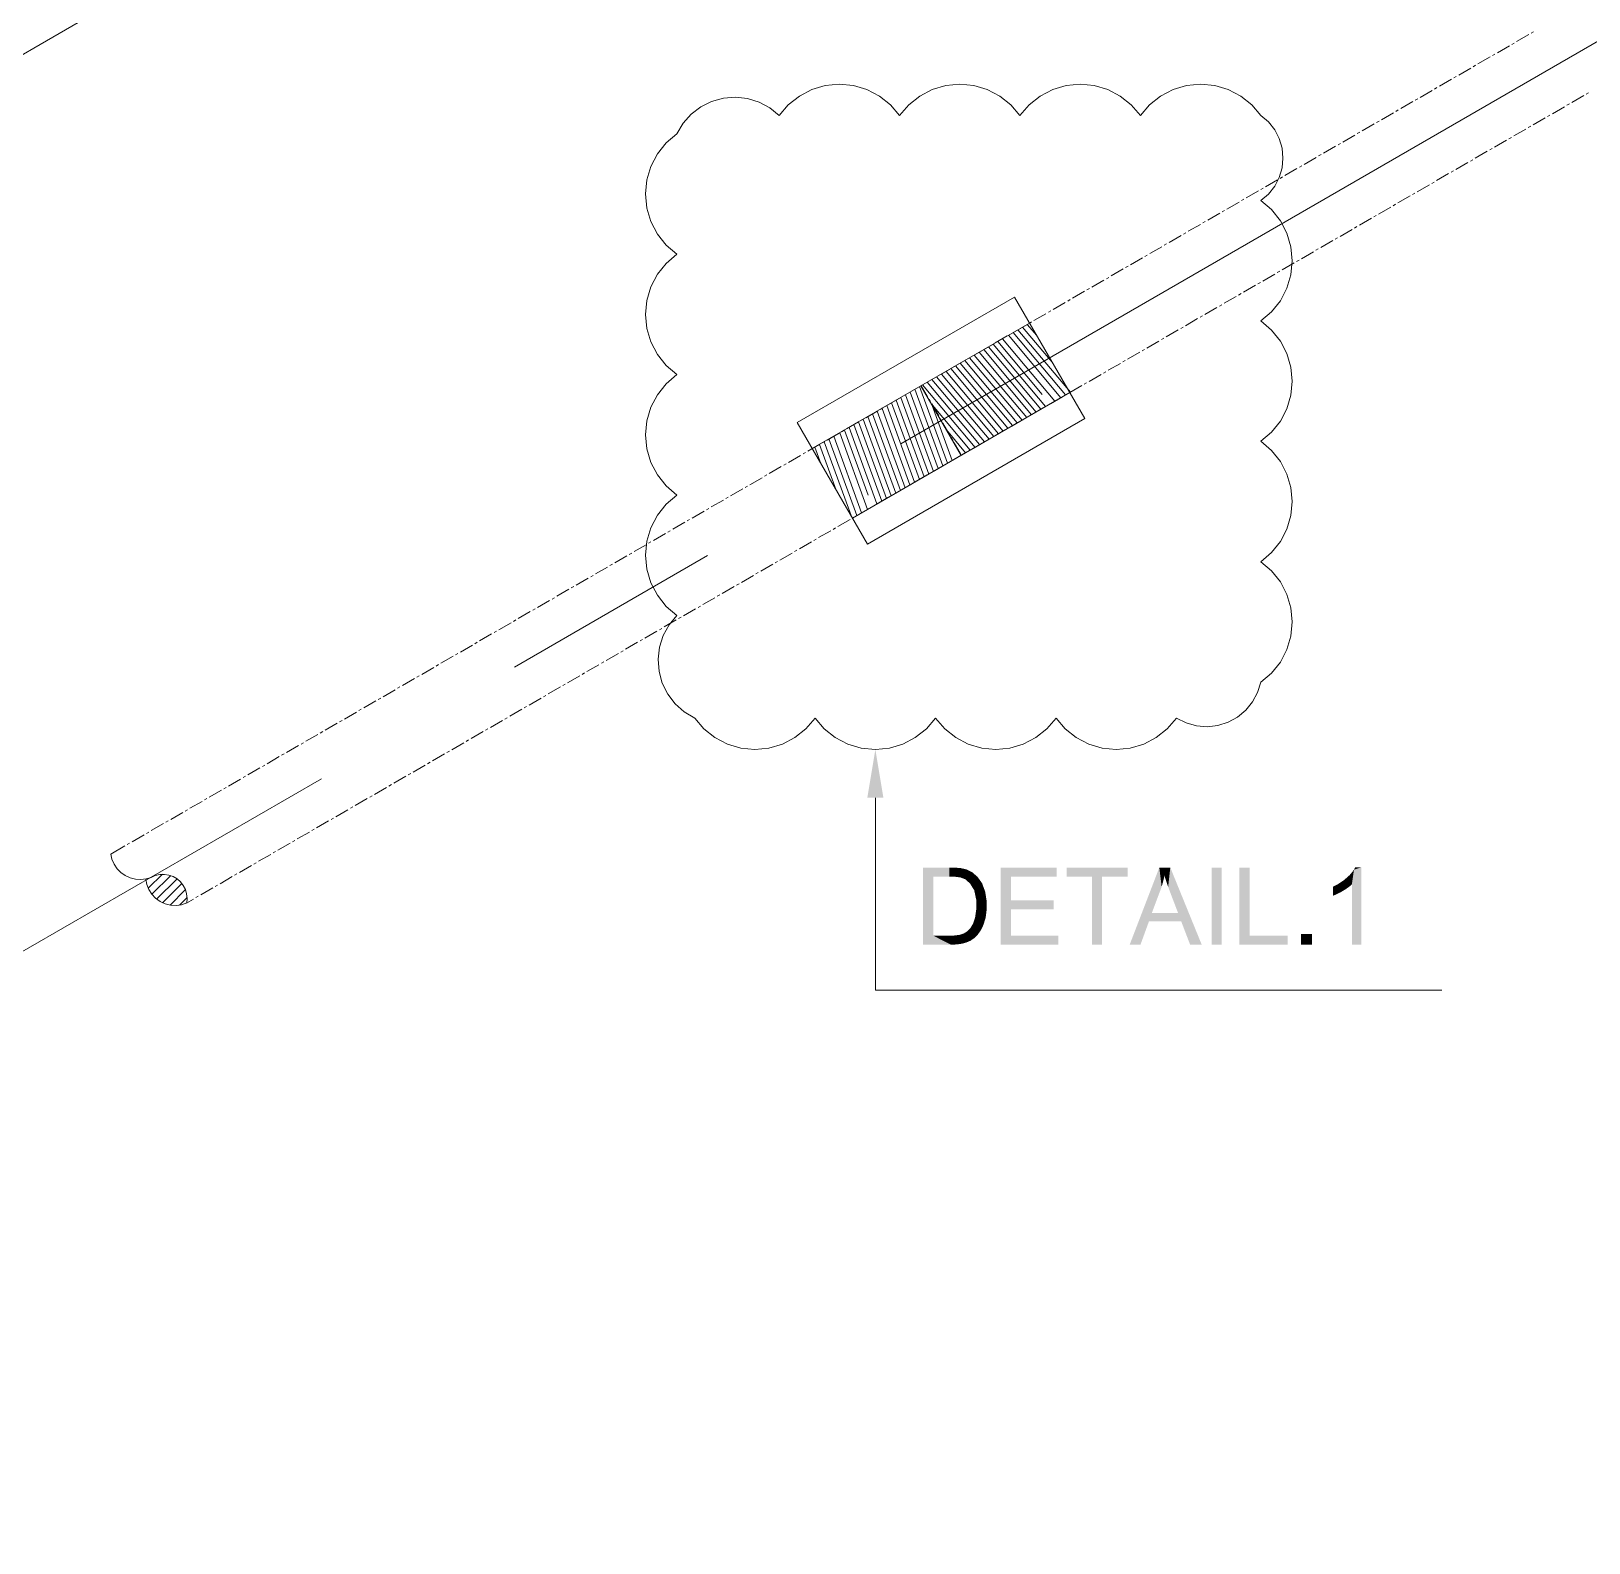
# Model space of a CAD drawing. Header units: millimetres. Extents: x 2 to 579, y 1 to 405.
# Drawn here: x 234.5 to 251.96, y 111.94 to 128.89 of the extents above; entities that cross this region are included whole.
import ezdxf

# ---------------------------------------------------------------- set-up
doc = ezdxf.new("R2010")
doc.units = ezdxf.units.MM
doc.linetypes.add('XKITLINE00', pattern=[0])
doc.layers.add('LinkedObject', color=7, linetype='Continuous', lineweight=0)

# ---------------------------------------------------------------- blocks, each defined once
blk = doc.blocks.new('*A4')
at = {"layer": 'LinkedObject'}
for color, points in [(6, [(244.055, 120.292), (243.875, 120.292), (243.965, 120.832)]), (7, [(244.499, 119.509), (244.613, 119.407), (244.499, 118.645)]), (7, [(244.794, 119.407), (244.499, 119.509), (244.796, 119.509)]), (7, [(244.613, 119.407), (244.499, 119.509), (244.794, 119.407)]), (7, [(244.796, 119.509), (244.845, 119.407), (244.794, 119.407)]), (7, [(244.846, 119.509), (244.845, 119.407), (244.796, 119.509)]), (7, [(244.846, 119.509), (244.919, 119.398), (244.845, 119.407)]), (7, [(244.923, 119.502), (244.919, 119.398), (244.846, 119.509)]), (7, [(244.95, 119.496), (244.919, 119.398), (244.923, 119.502)]), (7, [(244.95, 119.496), (244.942, 119.389), (244.919, 119.398)]), (7, [(244.942, 119.389), (244.95, 119.496), (244.974, 119.377)]), (7, [(245.05, 119.457), (244.95, 119.496), (244.987, 119.488)]), (7, [(245.076, 119.434), (244.95, 119.496), (245.05, 119.457)]), (7, [(245.028, 119.328), (244.95, 119.496), (245.076, 119.434)]), (7, [(244.974, 119.377), (244.95, 119.496), (245.028, 119.328)]), (7, [(245.076, 119.434), (245.05, 119.291), (245.028, 119.328)]), (7, [(245.11, 119.405), (245.05, 119.291), (245.076, 119.434)]), (7, [(245.485, 119.142), (245.371, 118.645), (245.371, 119.509)]), (7, [(245.485, 119.142), (245.371, 119.509), (245.485, 119.407)]), (7, [(245.996, 119.407), (245.371, 119.509), (245.996, 119.509)]), (7, [(245.485, 119.407), (245.371, 119.509), (245.996, 119.407)]), (7, [(246.109, 119.509), (246.393, 119.407), (246.109, 119.407)]), (7, [(246.507, 119.407), (246.393, 119.407), (246.109, 119.509)]), (7, [(246.507, 119.407), (246.109, 119.509), (246.793, 119.509)]), (7, [(246.507, 119.407), (246.793, 119.509), (246.793, 119.407)]), (7, [(247.148, 119.509), (247.159, 119.252), (246.816, 118.645)]), (7, [(247.159, 119.252), (247.148, 119.509), (247.174, 119.293)]), (7, [(247.174, 119.293), (247.148, 119.509), (247.197, 119.376)]), (7, [(247.197, 119.376), (247.148, 119.509), (247.206, 119.418)]), (7, [(247.271, 119.509), (247.206, 119.418), (247.148, 119.509)]), (7, [(247.206, 119.418), (247.271, 119.509), (247.216, 119.383)]), (7, [(247.216, 119.383), (247.271, 119.509), (247.247, 119.293)]), (7, [(247.247, 119.293), (247.271, 119.509), (247.267, 119.238)]), (7, [(247.267, 119.238), (247.271, 119.509), (247.358, 119)]), (7, [(247.358, 119), (247.271, 119.509), (247.393, 118.906)]), (7, [(247.393, 118.906), (247.271, 119.509), (247.623, 118.645)]), (7, [(247.848, 119.509), (247.734, 118.645), (247.734, 119.509)]), (7, [(247.848, 118.645), (247.734, 118.645), (247.848, 119.509)]), (7, [(248.159, 119.509), (248.045, 118.645), (248.045, 119.509)]), (7, [(248.159, 118.746), (248.045, 118.645), (248.159, 119.509)]), (7, [(249.33, 119.484), (249.306, 119.32), (249.283, 119.426)]), (7, [(249.306, 118.645), (249.33, 119.484), (249.412, 118.645)]), (7, [(249.306, 119.32), (249.33, 119.484), (249.306, 118.645)]), (7, [(249.412, 119.512), (249.33, 119.484), (249.344, 119.512)]), (7, [(249.412, 118.645), (249.33, 119.484), (249.412, 119.512)]), (7, [(244.499, 118.645), (244.613, 119.407), (244.613, 118.746)]), (7, [(245.162, 119.332), (245.05, 119.291), (245.11, 119.405)]), (7, [(245.05, 119.291), (245.162, 119.332), (245.073, 119.255)]), (7, [(245.073, 119.255), (245.162, 119.332), (245.178, 119.287)]), (7, [(245.178, 119.287), (245.095, 119.151), (245.073, 119.255)]), (7, [(245.195, 119.242), (245.095, 119.151), (245.178, 119.287)]), (7, [(246.393, 118.645), (246.507, 119.407), (246.507, 118.645)]), (7, [(246.393, 119.407), (246.507, 119.407), (246.393, 118.645)]), (7, [(249.139, 119.316), (249.175, 119.229), (249.094, 119.295)]), (7, [(249.094, 119.295), (249.175, 119.229), (249.094, 119.193)]), (7, [(249.237, 119.266), (249.139, 119.316), (249.216, 119.367)]), (7, [(249.175, 119.229), (249.139, 119.316), (249.206, 119.247)]), (7, [(249.206, 119.247), (249.139, 119.316), (249.237, 119.266)]), (7, [(249.25, 119.396), (249.306, 119.32), (249.216, 119.367)]), (7, [(249.216, 119.367), (249.306, 119.32), (249.237, 119.266)]), (7, [(249.237, 119.266), (249.306, 119.32), (249.287, 119.302)]), (7, [(249.306, 119.32), (249.25, 119.396), (249.283, 119.426)]), (7, [(245.212, 119.139), (245.095, 119.151), (245.195, 119.242)]), (7, [(245.212, 119.081), (245.095, 119.151), (245.212, 119.139)]), (7, [(245.095, 119.151), (245.212, 119.081), (245.095, 119.083)]), (7, [(245.212, 119.081), (245.095, 119.034), (245.095, 119.083)]), (7, [(245.212, 119.032), (245.095, 119.034), (245.212, 119.081)]), (7, [(245.485, 119.04), (245.371, 118.645), (245.485, 119.142)]), (7, [(245.964, 119.04), (245.485, 119.142), (245.964, 119.142)]), (7, [(245.485, 119.04), (245.485, 119.142), (245.964, 119.04)]), (7, [(246.816, 118.645), (247.159, 119.252), (247.064, 119)]), (7, [(249.094, 119.193), (249.175, 119.229), (249.119, 119.202)]), (7, [(245.029, 118.828), (245.189, 118.907), (245.13, 118.781)]), (7, [(245.061, 118.882), (245.189, 118.907), (245.029, 118.828)]), (7, [(245.072, 118.916), (245.189, 118.907), (245.061, 118.882)]), (7, [(245.189, 118.907), (245.072, 118.916), (245.083, 118.951)]), (7, [(245.095, 119.034), (245.212, 119.032), (245.083, 118.951)]), (7, [(245.083, 118.951), (245.212, 119.032), (245.189, 118.907)]), (7, [(245.13, 118.781), (245.189, 118.907), (245.148, 118.806)]), (7, [(245.148, 118.806), (245.189, 118.907), (245.178, 118.869)]), (7, [(245.189, 118.907), (245.212, 119.032), (245.201, 118.945)]), (7, [(245.485, 118.746), (245.371, 118.645), (245.485, 119.04)]), (7, [(247.032, 118.906), (246.816, 118.645), (247.064, 119)]), (7, [(246.816, 118.645), (247.032, 118.906), (246.937, 118.645)]), (7, [(247.064, 119), (247.393, 118.906), (247.032, 118.906)]), (7, [(247.358, 119), (247.393, 118.906), (247.064, 119)]), (7, [(247.393, 118.906), (247.623, 118.645), (247.493, 118.645)]), (7, [(244.613, 118.746), (244.81, 118.645), (244.499, 118.645)]), (7, [(244.797, 118.746), (244.81, 118.645), (244.613, 118.746)]), (7, [(244.797, 118.746), (244.849, 118.645), (244.81, 118.645)]), (7, [(244.84, 118.746), (244.849, 118.645), (244.797, 118.746)]), (7, [(244.949, 118.659), (244.84, 118.746), (244.907, 118.754)]), (7, [(244.919, 118.652), (244.84, 118.746), (244.949, 118.659)]), (7, [(244.849, 118.645), (244.84, 118.746), (244.919, 118.652)]), (7, [(244.931, 118.762), (244.949, 118.659), (244.907, 118.754)]), (7, [(244.956, 118.77), (244.949, 118.659), (244.931, 118.762)]), (7, [(244.949, 118.659), (244.956, 118.77), (244.979, 118.667)]), (7, [(245.052, 118.703), (244.956, 118.77), (244.994, 118.793)]), (7, [(245.031, 118.688), (244.956, 118.77), (245.052, 118.703)]), (7, [(244.979, 118.667), (244.956, 118.77), (245.031, 118.688)]), (7, [(245.009, 118.807), (245.073, 118.717), (244.994, 118.793)]), (7, [(244.994, 118.793), (245.073, 118.717), (245.052, 118.703)]), (7, [(245.13, 118.781), (245.009, 118.807), (245.029, 118.828)]), (7, [(245.113, 118.756), (245.009, 118.807), (245.13, 118.781)]), (7, [(245.073, 118.717), (245.009, 118.807), (245.113, 118.756)]), (7, [(245.371, 118.645), (245.485, 118.746), (246.016, 118.645)]), (7, [(246.016, 118.645), (245.485, 118.746), (246.016, 118.746)]), (7, [(248.045, 118.645), (248.159, 118.746), (248.585, 118.645)]), (7, [(248.585, 118.645), (248.159, 118.746), (248.585, 118.746)]), (7, [(248.858, 118.765), (248.737, 118.645), (248.737, 118.765)]), (7, [(248.858, 118.645), (248.737, 118.645), (248.858, 118.765)])]:
    blk.add_hatch(color=color, dxfattribs=at).paths.add_polyline_path(points, flags=17)
at = {"layer": 'LinkedObject', "color": 6, "linetype": 'XKITLINE00', "lineweight": 0}
for p, q in [((213.432, 116.501), (254.825, 140.425)), ((244.249, 124.258), (259.07, 132.824)), ((239.92, 121.756), (242.084, 123.007)), ((222.934, 111.939), (237.755, 120.505)), ((243.965, 120.292), (243.965, 118.135)), ((243.965, 118.135), (250.313, 118.135))]:
    blk.add_line(p, q, dxfattribs=at)
at = {"layer": 'LinkedObject', "color": 9, "linetype": 'XKITLINE00', "lineweight": 0}
for p, q in [((251.315, 128.862), (251.342, 128.877)), ((250.937, 128.643), (251.072, 128.721)), ((251.099, 128.737), (251.126, 128.752)), ((251.153, 128.768), (251.288, 128.846)), ((250.72, 128.518), (250.855, 128.596)), ((250.882, 128.611), (250.91, 128.627)), ((250.287, 128.267), (250.423, 128.346)), ((250.45, 128.361), (250.477, 128.377)), ((250.504, 128.392), (250.639, 128.471)), ((250.666, 128.486), (250.693, 128.502)), ((250.071, 128.142), (250.206, 128.22)), ((250.233, 128.236), (250.26, 128.252)), ((251.771, 128.085), (251.906, 128.164)), ((251.933, 128.179), (251.96, 128.195)), ((249.8, 127.986), (249.827, 128.002)), ((249.854, 128.017), (249.99, 128.095)), ((250.017, 128.111), (250.044, 128.127)), ((251.554, 127.96), (251.69, 128.038)), ((251.717, 128.054), (251.744, 128.07)), ((249.421, 127.767), (249.557, 127.845)), ((249.584, 127.861), (249.611, 127.876)), ((249.638, 127.892), (249.773, 127.97)), ((251.284, 127.804), (251.311, 127.82)), ((251.338, 127.835), (251.473, 127.913)), ((251.5, 127.929), (251.527, 127.945)), ((249.205, 127.642), (249.34, 127.72)), ((249.367, 127.736), (249.394, 127.751)), ((250.905, 127.585), (251.04, 127.663)), ((251.067, 127.679), (251.094, 127.694)), ((251.122, 127.71), (251.257, 127.788)), ((248.772, 127.392), (248.907, 127.47)), ((248.934, 127.486), (248.962, 127.501)), ((248.989, 127.517), (249.124, 127.595)), ((249.151, 127.611), (249.178, 127.626)), ((250.689, 127.46), (250.824, 127.538)), ((250.851, 127.554), (250.878, 127.569)), ((248.556, 127.267), (248.691, 127.345)), ((248.718, 127.36), (248.745, 127.376)), ((250.256, 127.21), (250.391, 127.288)), ((250.418, 127.304), (250.445, 127.319)), ((250.472, 127.335), (250.607, 127.413)), ((250.635, 127.429), (250.662, 127.444)), ((248.285, 127.11), (248.312, 127.126)), ((248.339, 127.141), (248.474, 127.22)), ((248.502, 127.235), (248.529, 127.251)), ((250.039, 127.085), (250.175, 127.163)), ((250.202, 127.178), (250.229, 127.194)), ((247.906, 126.891), (248.042, 126.969)), ((248.069, 126.985), (248.096, 127.001)), ((248.123, 127.016), (248.258, 127.095)), ((249.769, 126.928), (249.796, 126.944)), ((249.823, 126.959), (249.958, 127.038)), ((249.985, 127.053), (250.012, 127.069)), ((247.69, 126.766), (247.825, 126.844)), ((247.852, 126.86), (247.879, 126.876)), ((249.39, 126.709), (249.525, 126.787)), ((249.552, 126.803), (249.579, 126.819)), ((249.606, 126.834), (249.742, 126.913)), ((247.257, 126.516), (247.392, 126.594)), ((247.419, 126.61), (247.446, 126.625)), ((247.473, 126.641), (247.609, 126.719)), ((247.636, 126.735), (247.663, 126.751)), ((249.174, 126.584), (249.309, 126.662)), ((249.336, 126.678), (249.363, 126.694)), ((247.041, 126.391), (247.176, 126.469)), ((247.203, 126.485), (247.23, 126.5)), ((248.903, 126.428), (248.93, 126.443)), ((248.957, 126.459), (249.092, 126.537)), ((249.119, 126.553), (249.146, 126.569)), ((246.77, 126.235), (246.797, 126.25)), ((246.824, 126.266), (246.959, 126.344)), ((246.986, 126.36), (247.013, 126.375)), ((248.524, 126.209), (248.659, 126.287)), ((248.687, 126.303), (248.714, 126.318)), ((248.741, 126.334), (248.876, 126.412)), ((246.391, 126.016), (246.526, 126.094)), ((246.554, 126.109), (246.581, 126.125)), ((246.608, 126.141), (246.743, 126.219)), ((248.254, 126.053), (248.281, 126.068)), ((248.308, 126.084), (248.443, 126.162)), ((248.47, 126.178), (248.497, 126.193)), ((246.175, 125.891), (246.31, 125.969)), ((246.337, 125.984), (246.364, 126)), ((247.875, 125.834), (248.01, 125.912)), ((248.037, 125.927), (248.064, 125.943)), ((248.091, 125.959), (248.227, 126.037)), ((245.742, 125.64), (245.877, 125.718)), ((245.904, 125.734), (245.931, 125.75)), ((245.958, 125.765), (246.094, 125.844)), ((246.121, 125.859), (246.148, 125.875)), ((247.658, 125.708), (247.794, 125.787)), ((247.821, 125.802), (247.848, 125.818)), ((245.525, 125.515), (245.661, 125.593)), ((245.688, 125.609), (245.715, 125.625)), ((247.388, 125.552), (247.415, 125.568)), ((247.442, 125.583), (247.577, 125.662)), ((247.604, 125.677), (247.631, 125.693)), ((245.255, 125.359), (245.282, 125.374)), ((245.309, 125.39), (245.444, 125.468)), ((245.471, 125.484), (245.498, 125.5)), ((247.009, 125.333), (247.144, 125.411)), ((247.171, 125.427), (247.198, 125.443)), ((247.225, 125.458), (247.361, 125.536)), ((244.876, 125.14), (245.011, 125.218)), ((245.038, 125.234), (245.065, 125.249)), ((245.092, 125.265), (245.228, 125.343)), ((246.738, 125.177), (246.766, 125.192)), ((246.793, 125.208), (246.928, 125.286)), ((246.955, 125.302), (246.982, 125.318)), ((244.719, 125.049), (244.795, 125.093)), ((244.822, 125.109), (244.849, 125.124)), ((246.36, 124.958), (246.495, 125.036)), ((246.522, 125.052), (246.549, 125.067)), ((246.576, 125.083), (246.711, 125.161)), ((244.551, 124.788), (244.48, 124.911)), ((246.143, 124.833), (246.279, 124.911)), ((246.306, 124.927), (246.333, 124.942)), ((244.074, 124.677), (244.232, 124.768)), ((244.582, 124.734), (244.567, 124.761)), ((244.676, 124.571), (244.598, 124.707)), ((245.873, 124.676), (245.9, 124.692)), ((245.927, 124.708), (246.062, 124.786)), ((246.089, 124.802), (246.116, 124.817)), ((243.642, 124.426), (243.777, 124.505)), ((243.804, 124.52), (243.831, 124.536)), ((243.858, 124.551), (243.993, 124.63)), ((244.02, 124.645), (244.047, 124.661)), ((244.707, 124.517), (244.692, 124.544)), ((245.494, 124.457), (245.629, 124.536)), ((245.656, 124.551), (245.683, 124.567)), ((245.71, 124.583), (245.846, 124.661)), ((243.425, 124.301), (243.56, 124.379)), ((243.587, 124.395), (243.614, 124.411)), ((244.801, 124.355), (244.723, 124.49)), ((244.833, 124.301), (244.817, 124.328)), ((245.277, 124.332), (245.413, 124.411)), ((245.44, 124.426), (245.467, 124.442)), ((243.154, 124.145), (243.182, 124.161)), ((243.209, 124.176), (243.344, 124.254)), ((243.371, 124.27), (243.398, 124.286)), ((244.845, 124.082), (244.98, 124.16)), ((244.919, 124.151), (244.848, 124.274)), ((245.007, 124.176), (245.034, 124.192)), ((245.061, 124.207), (245.196, 124.285)), ((245.223, 124.301), (245.25, 124.317)), ((242.776, 123.926), (242.911, 124.004)), ((242.938, 124.02), (242.965, 124.035)), ((242.992, 124.051), (243.127, 124.129)), ((244.628, 123.957), (244.763, 124.035)), ((244.79, 124.051), (244.817, 124.067)), ((242.559, 123.801), (242.695, 123.879)), ((242.722, 123.895), (242.749, 123.91)), ((244.358, 123.801), (244.385, 123.816)), ((244.412, 123.832), (244.547, 123.91)), ((244.574, 123.926), (244.601, 123.941)), ((242.126, 123.551), (242.262, 123.629)), ((242.289, 123.645), (242.316, 123.66)), ((242.343, 123.676), (242.478, 123.754)), ((242.505, 123.77), (242.532, 123.785)), ((243.979, 123.582), (244.114, 123.66)), ((244.141, 123.676), (244.168, 123.691)), ((244.195, 123.707), (244.33, 123.785)), ((241.91, 123.426), (242.045, 123.504)), ((242.072, 123.519), (242.099, 123.535)), ((243.762, 123.457), (243.898, 123.535)), ((243.925, 123.551), (243.952, 123.566)), ((241.639, 123.269), (241.666, 123.285)), ((241.693, 123.301), (241.829, 123.379)), ((241.856, 123.394), (241.883, 123.41)), ((243.329, 123.207), (243.465, 123.285)), ((243.492, 123.3), (243.519, 123.316)), ((243.546, 123.332), (243.681, 123.41)), ((243.708, 123.425), (243.735, 123.441)), ((241.261, 123.05), (241.396, 123.128)), ((241.423, 123.144), (241.45, 123.16)), ((241.477, 123.175), (241.612, 123.254)), ((243.113, 123.081), (243.248, 123.16)), ((243.275, 123.175), (243.302, 123.191)), ((241.044, 122.925), (241.179, 123.003)), ((241.206, 123.019), (241.234, 123.035)), ((242.842, 122.925), (242.869, 122.941)), ((242.896, 122.956), (243.032, 123.034)), ((243.059, 123.05), (243.086, 123.066)), ((240.611, 122.675), (240.747, 122.753)), ((240.774, 122.769), (240.801, 122.784)), ((240.828, 122.8), (240.963, 122.878)), ((240.99, 122.894), (241.017, 122.91)), ((242.464, 122.706), (242.599, 122.784)), ((242.626, 122.8), (242.653, 122.816)), ((242.68, 122.831), (242.815, 122.909)), ((240.395, 122.55), (240.53, 122.628)), ((240.557, 122.644), (240.584, 122.659)), ((242.247, 122.581), (242.382, 122.659)), ((242.409, 122.675), (242.437, 122.69)), ((240.124, 122.394), (240.151, 122.409)), ((240.178, 122.425), (240.314, 122.503)), ((240.341, 122.519), (240.368, 122.534)), ((241.814, 122.331), (241.95, 122.409)), ((241.977, 122.425), (242.004, 122.44)), ((242.031, 122.456), (242.166, 122.534)), ((242.193, 122.55), (242.22, 122.565)), ((239.745, 122.175), (239.881, 122.253)), ((239.908, 122.268), (239.935, 122.284)), ((239.962, 122.3), (240.097, 122.378)), ((241.598, 122.206), (241.733, 122.284)), ((241.76, 122.3), (241.787, 122.315)), ((239.529, 122.05), (239.664, 122.128)), ((239.691, 122.143), (239.718, 122.159)), ((241.327, 122.049), (241.354, 122.065)), ((241.381, 122.081), (241.517, 122.159)), ((241.544, 122.174), (241.571, 122.19)), ((239.096, 121.799), (239.231, 121.877)), ((239.258, 121.893), (239.285, 121.909)), ((239.313, 121.924), (239.448, 122.003)), ((239.475, 122.018), (239.502, 122.034)), ((240.948, 121.83), (241.084, 121.909)), ((241.111, 121.924), (241.138, 121.94)), ((241.165, 121.956), (241.3, 122.034)), ((238.88, 121.674), (239.015, 121.752)), ((239.042, 121.768), (239.069, 121.784)), ((240.732, 121.705), (240.867, 121.783)), ((240.894, 121.799), (240.921, 121.815)), ((238.609, 121.518), (238.636, 121.533)), ((238.663, 121.549), (238.798, 121.627)), ((238.826, 121.643), (238.853, 121.659)), ((240.299, 121.455), (240.434, 121.533)), ((240.461, 121.549), (240.489, 121.565)), ((240.516, 121.58), (240.651, 121.658)), ((240.678, 121.674), (240.705, 121.69)), ((238.23, 121.299), (238.366, 121.377)), ((238.393, 121.393), (238.42, 121.408)), ((238.447, 121.424), (238.582, 121.502)), ((240.083, 121.33), (240.218, 121.408)), ((240.245, 121.424), (240.272, 121.439)), ((238.014, 121.174), (238.149, 121.252)), ((238.176, 121.268), (238.203, 121.283)), ((239.812, 121.174), (239.839, 121.189)), ((239.866, 121.205), (240.001, 121.283)), ((240.029, 121.299), (240.056, 121.314)), ((237.581, 120.924), (237.716, 121.002)), ((237.743, 121.017), (237.77, 121.033)), ((237.797, 121.049), (237.933, 121.127)), ((237.96, 121.143), (237.987, 121.158)), ((239.433, 120.955), (239.569, 121.033)), ((239.596, 121.049), (239.623, 121.064)), ((239.65, 121.08), (239.785, 121.158)), ((237.364, 120.799), (237.5, 120.877)), ((237.527, 120.892), (237.554, 120.908)), ((239.217, 120.83), (239.352, 120.908)), ((239.379, 120.923), (239.406, 120.939)), ((237.094, 120.642), (237.121, 120.658)), ((237.148, 120.673), (237.283, 120.752)), ((237.31, 120.767), (237.337, 120.783)), ((238.784, 120.579), (238.919, 120.658)), ((238.946, 120.673), (238.973, 120.689)), ((239, 120.705), (239.136, 120.783)), ((239.163, 120.798), (239.19, 120.814)), ((236.715, 120.423), (236.85, 120.501)), ((236.877, 120.517), (236.905, 120.533)), ((236.932, 120.548), (237.067, 120.627)), ((238.568, 120.454), (238.703, 120.533)), ((238.73, 120.548), (238.757, 120.564)), ((236.499, 120.298), (236.634, 120.376)), ((236.661, 120.392), (236.688, 120.408)), ((238.297, 120.298), (238.324, 120.314)), ((238.351, 120.329), (238.486, 120.407)), ((238.513, 120.423), (238.54, 120.439)), ((236.228, 120.142), (236.255, 120.157)), ((236.282, 120.173), (236.418, 120.251)), ((236.445, 120.267), (236.472, 120.282)), ((237.918, 120.079), (238.053, 120.157)), ((238.081, 120.173), (238.108, 120.188)), ((238.135, 120.204), (238.27, 120.282)), ((235.849, 119.923), (235.985, 120.001)), ((236.012, 120.017), (236.039, 120.032)), ((236.066, 120.048), (236.201, 120.126)), ((237.702, 119.954), (237.837, 120.032)), ((237.864, 120.048), (237.891, 120.063)), ((235.579, 119.766), (235.606, 119.782)), ((235.633, 119.798), (235.768, 119.876)), ((235.795, 119.892), (235.822, 119.907)), ((237.269, 119.704), (237.404, 119.782)), ((237.431, 119.798), (237.458, 119.813)), ((237.485, 119.829), (237.621, 119.907)), ((237.648, 119.923), (237.675, 119.938)), ((235.394, 119.66), (235.552, 119.751)), ((237.052, 119.579), (237.188, 119.657)), ((237.215, 119.672), (237.242, 119.688)), ((236.782, 119.422), (236.809, 119.438)), ((236.836, 119.454), (236.971, 119.532)), ((236.998, 119.547), (237.025, 119.563)), ((236.403, 119.203), (236.538, 119.282)), ((236.565, 119.297), (236.592, 119.313)), ((236.619, 119.328), (236.755, 119.407)), ((236.243, 119.111), (236.322, 119.156)), ((236.349, 119.172), (236.376, 119.188))]:
    blk.add_line(p, q, dxfattribs=at)
at = {"layer": 'LinkedObject', "color": 2, "linetype": 'XKITLINE00', "lineweight": 0}
for p, q in [((243.253, 128.231), (243.113, 128.158)), ((243.404, 128.275), (243.253, 128.231)), ((243.561, 128.291), (243.404, 128.275)), ((243.719, 128.275), (243.561, 128.291)), ((243.87, 128.231), (243.719, 128.275)), ((244.01, 128.158), (243.87, 128.231)), ((244.603, 128.231), (244.463, 128.158)), ((244.754, 128.275), (244.603, 128.231)), ((244.911, 128.291), (244.754, 128.275)), ((245.069, 128.275), (244.911, 128.291)), ((245.22, 128.231), (245.069, 128.275)), ((245.36, 128.158), (245.22, 128.231)), ((245.953, 128.231), (245.813, 128.158)), ((246.104, 128.275), (245.953, 128.231)), ((246.261, 128.291), (246.104, 128.275)), ((246.419, 128.275), (246.261, 128.291)), ((246.57, 128.231), (246.419, 128.275)), ((246.71, 128.158), (246.57, 128.231)), ((247.303, 128.231), (247.163, 128.158)), ((247.454, 128.275), (247.303, 128.231)), ((247.611, 128.291), (247.454, 128.275)), ((247.769, 128.275), (247.611, 128.291)), ((247.92, 128.231), (247.769, 128.275)), ((248.06, 128.158), (247.92, 128.231)), ((242.008, 128.037), (241.9, 127.954)), ((242.129, 128.098), (242.008, 128.037)), ((242.261, 128.135), (242.129, 128.098)), ((242.396, 128.146), (242.261, 128.135)), ((242.532, 128.131), (242.396, 128.146)), ((242.661, 128.09), (242.532, 128.131)), ((242.781, 128.026), (242.661, 128.09)), ((242.886, 127.939), (242.781, 128.026)), ((242.989, 128.059), (242.886, 127.939)), ((243.113, 128.158), (242.989, 128.059)), ((244.134, 128.059), (244.01, 128.158)), ((244.236, 127.939), (244.134, 128.059)), ((244.339, 128.059), (244.236, 127.939)), ((244.463, 128.158), (244.339, 128.059)), ((245.484, 128.059), (245.36, 128.158)), ((245.586, 127.939), (245.484, 128.059)), ((245.689, 128.059), (245.586, 127.939)), ((245.813, 128.158), (245.689, 128.059)), ((246.834, 128.059), (246.71, 128.158)), ((246.936, 127.939), (246.834, 128.059)), ((247.039, 128.059), (246.936, 127.939)), ((247.163, 128.158), (247.039, 128.059)), ((248.184, 128.059), (248.06, 128.158)), ((248.286, 127.939), (248.184, 128.059)), ((241.81, 127.852), (241.741, 127.735)), ((241.9, 127.954), (241.81, 127.852)), ((242.886, 127.939), (242.886, 127.939)), ((244.236, 127.939), (244.236, 127.939)), ((245.586, 127.939), (245.586, 127.939)), ((246.936, 127.939), (246.936, 127.939)), ((248.371, 127.867), (248.286, 127.939)), ((248.441, 127.78), (248.371, 127.867)), ((241.741, 127.735), (241.621, 127.632)), ((241.741, 127.735), (241.741, 127.735)), ((248.492, 127.681), (248.441, 127.78)), ((248.524, 127.574), (248.492, 127.681)), ((241.523, 127.509), (241.45, 127.368)), ((241.621, 127.632), (241.523, 127.509)), ((248.534, 127.463), (248.524, 127.574)), ((248.524, 127.352), (248.534, 127.463)), ((241.45, 127.368), (241.405, 127.217)), ((248.492, 127.245), (248.524, 127.352)), ((241.405, 127.217), (241.39, 127.06)), ((248.371, 127.059), (248.441, 127.146)), ((248.441, 127.146), (248.492, 127.245)), ((241.39, 127.06), (241.405, 126.902)), ((248.286, 126.987), (248.371, 127.059)), ((248.407, 126.884), (248.286, 126.987)), ((248.286, 126.987), (248.286, 126.987)), ((241.405, 126.902), (241.45, 126.751)), ((248.505, 126.76), (248.407, 126.884)), ((241.45, 126.751), (241.523, 126.611)), ((241.523, 126.611), (241.621, 126.487)), ((248.578, 126.62), (248.505, 126.76)), ((248.623, 126.469), (248.578, 126.62)), ((241.621, 126.487), (241.741, 126.385)), ((248.638, 126.312), (248.623, 126.469)), ((241.621, 126.282), (241.523, 126.159)), ((241.741, 126.385), (241.621, 126.282)), ((241.741, 126.385), (241.741, 126.385)), ((248.623, 126.154), (248.638, 126.312)), ((241.523, 126.159), (241.45, 126.018)), ((248.578, 126.003), (248.623, 126.154)), ((241.45, 126.018), (241.405, 125.867)), ((248.505, 125.863), (248.578, 126.003)), ((241.405, 125.867), (241.39, 125.71)), ((248.286, 125.637), (248.407, 125.739)), ((248.407, 125.739), (248.505, 125.863)), ((241.39, 125.71), (241.405, 125.552)), ((241.405, 125.552), (241.45, 125.401)), ((248.407, 125.534), (248.286, 125.637)), ((248.286, 125.637), (248.286, 125.637)), ((241.45, 125.401), (241.523, 125.261)), ((248.505, 125.41), (248.407, 125.534)), ((248.578, 125.27), (248.505, 125.41)), ((241.523, 125.261), (241.621, 125.137)), ((248.623, 125.119), (248.578, 125.27)), ((241.621, 125.137), (241.741, 125.035)), ((241.741, 125.035), (241.621, 124.932)), ((241.741, 125.035), (241.741, 125.035)), ((248.638, 124.962), (248.623, 125.119)), ((241.621, 124.932), (241.523, 124.809)), ((248.623, 124.804), (248.638, 124.962)), ((241.45, 124.668), (241.405, 124.517)), ((241.523, 124.809), (241.45, 124.668)), ((248.578, 124.653), (248.623, 124.804)), ((241.405, 124.517), (241.39, 124.36)), ((248.407, 124.389), (248.505, 124.513)), ((248.505, 124.513), (248.578, 124.653)), ((241.39, 124.36), (241.405, 124.202)), ((248.286, 124.287), (248.407, 124.389)), ((241.405, 124.202), (241.45, 124.051)), ((248.407, 124.184), (248.286, 124.287)), ((248.286, 124.287), (248.286, 124.287)), ((248.505, 124.06), (248.407, 124.184)), ((241.45, 124.051), (241.523, 123.911)), ((248.578, 123.92), (248.505, 124.06)), ((241.523, 123.911), (241.621, 123.787)), ((248.623, 123.769), (248.578, 123.92)), ((241.621, 123.787), (241.741, 123.685)), ((241.741, 123.685), (241.621, 123.582)), ((241.741, 123.685), (241.741, 123.685)), ((248.638, 123.612), (248.623, 123.769)), ((241.523, 123.459), (241.45, 123.318)), ((241.621, 123.582), (241.523, 123.459)), ((248.578, 123.303), (248.623, 123.454)), ((248.623, 123.454), (248.638, 123.612)), ((241.45, 123.318), (241.405, 123.167)), ((248.505, 123.163), (248.578, 123.303)), ((241.405, 123.167), (241.39, 123.01)), ((248.407, 123.039), (248.505, 123.163)), ((241.39, 123.01), (241.405, 122.852)), ((248.286, 122.937), (248.407, 123.039)), ((248.407, 122.834), (248.286, 122.937)), ((248.286, 122.937), (248.286, 122.937)), ((241.405, 122.852), (241.45, 122.701)), ((248.505, 122.71), (248.407, 122.834)), ((241.45, 122.701), (241.523, 122.561)), ((248.578, 122.57), (248.505, 122.71)), ((241.523, 122.561), (241.621, 122.437)), ((241.621, 122.437), (241.741, 122.335)), ((248.623, 122.419), (248.578, 122.57)), ((248.638, 122.262), (248.623, 122.419)), ((241.654, 122.23), (241.588, 122.11)), ((241.741, 122.335), (241.654, 122.23)), ((241.741, 122.335), (241.741, 122.335)), ((248.623, 122.104), (248.638, 122.262)), ((241.588, 122.11), (241.546, 121.979)), ((248.578, 121.953), (248.623, 122.104)), ((241.546, 121.979), (241.53, 121.844)), ((248.505, 121.813), (248.578, 121.953)), ((241.53, 121.844), (241.541, 121.707)), ((241.541, 121.707), (241.577, 121.575)), ((248.407, 121.689), (248.505, 121.813)), ((241.577, 121.575), (241.637, 121.453)), ((248.25, 121.472), (248.286, 121.587)), ((248.286, 121.587), (248.407, 121.689)), ((248.286, 121.587), (248.286, 121.587)), ((241.637, 121.453), (241.72, 121.344)), ((248.117, 121.273), (248.193, 121.366)), ((248.193, 121.366), (248.25, 121.472)), ((241.72, 121.344), (241.822, 121.253)), ((241.822, 121.253), (241.94, 121.183)), ((241.94, 121.183), (241.94, 121.183)), ((241.94, 121.183), (242.042, 121.063)), ((243.187, 121.063), (243.29, 121.183)), ((243.29, 121.183), (243.29, 121.183)), ((243.29, 121.183), (243.392, 121.063)), ((244.537, 121.063), (244.64, 121.183)), ((244.64, 121.183), (244.64, 121.183)), ((244.64, 121.183), (244.742, 121.063)), ((245.887, 121.063), (245.99, 121.183)), ((245.99, 121.183), (245.99, 121.183)), ((245.99, 121.183), (246.092, 121.063)), ((247.237, 121.063), (247.34, 121.183)), ((247.34, 121.183), (247.34, 121.183)), ((247.34, 121.183), (247.447, 121.13)), ((247.918, 121.139), (248.024, 121.196)), ((248.024, 121.196), (248.117, 121.273)), ((242.042, 121.063), (242.166, 120.965)), ((243.063, 120.965), (243.187, 121.063)), ((243.392, 121.063), (243.516, 120.965)), ((244.413, 120.965), (244.537, 121.063)), ((244.742, 121.063), (244.866, 120.965)), ((245.763, 120.965), (245.887, 121.063)), ((246.092, 121.063), (246.216, 120.965)), ((247.113, 120.965), (247.237, 121.063)), ((247.447, 121.13), (247.564, 121.098)), ((247.564, 121.098), (247.684, 121.088)), ((247.684, 121.088), (247.803, 121.102)), ((247.803, 121.102), (247.918, 121.139)), ((242.166, 120.965), (242.306, 120.892)), ((242.306, 120.892), (242.457, 120.847)), ((242.457, 120.847), (242.615, 120.832)), ((242.615, 120.832), (242.772, 120.847)), ((242.772, 120.847), (242.923, 120.892)), ((242.923, 120.892), (243.063, 120.965)), ((243.516, 120.965), (243.656, 120.892)), ((243.656, 120.892), (243.807, 120.847)), ((243.807, 120.847), (243.965, 120.832)), ((243.965, 120.832), (244.122, 120.847)), ((244.122, 120.847), (244.273, 120.892)), ((244.273, 120.892), (244.413, 120.965)), ((244.866, 120.965), (245.006, 120.892)), ((245.006, 120.892), (245.157, 120.847)), ((245.157, 120.847), (245.315, 120.832)), ((245.315, 120.832), (245.472, 120.847)), ((245.472, 120.847), (245.623, 120.892)), ((245.623, 120.892), (245.763, 120.965)), ((246.216, 120.965), (246.356, 120.892)), ((246.356, 120.892), (246.507, 120.847)), ((246.507, 120.847), (246.665, 120.832)), ((246.665, 120.832), (246.822, 120.847)), ((246.822, 120.847), (246.973, 120.892)), ((246.973, 120.892), (247.113, 120.965))]:
    blk.add_line(p, q, dxfattribs=at)
at = {"layer": 'LinkedObject', "color": 4, "linetype": 'XKITLINE00', "lineweight": 0}
for p, q in [((243.089, 124.497), (245.524, 125.904)), ((246.312, 124.541), (245.524, 125.904)), ((245.693, 125.612), (243.258, 124.205)), ((244.475, 124.908), (244.926, 124.129)), ((246.143, 124.833), (243.708, 123.425)), ((243.877, 123.133), (243.089, 124.497)), ((243.877, 123.133), (246.312, 124.541))]:
    blk.add_line(p, q, dxfattribs=at)
at = {"layer": 'LinkedObject', "color": 1, "linetype": 'XKITLINE00', "lineweight": 0}
for p, q in [((245.616, 125.567), (245.946, 125.174)), ((245.668, 125.598), (245.774, 125.473)), ((245.285, 125.376), (245.873, 124.676)), ((245.285, 125.376), (245.873, 124.676)), ((245.338, 125.407), (245.836, 124.813)), ((245.39, 125.437), (245.978, 124.737)), ((245.458, 125.476), (246.045, 124.776)), ((245.51, 125.506), (246.098, 124.807)), ((245.563, 125.537), (246.151, 124.837)), ((244.968, 125.193), (245.556, 124.494)), ((245.021, 125.224), (245.609, 124.524)), ((245.074, 125.254), (245.662, 124.554)), ((245.127, 125.285), (245.714, 124.585)), ((245.179, 125.315), (245.767, 124.615)), ((245.232, 125.346), (245.82, 124.646)), ((244.705, 125.041), (245.293, 124.341)), ((244.758, 125.071), (245.345, 124.372)), ((244.81, 125.102), (245.398, 124.402)), ((244.863, 125.132), (245.451, 124.433)), ((244.916, 125.163), (245.504, 124.463)), ((244.409, 124.87), (244.722, 124.011)), ((244.461, 124.9), (244.774, 124.042)), ((244.494, 124.919), (245.082, 124.219)), ((244.547, 124.95), (245.134, 124.25)), ((244.599, 124.98), (245.187, 124.28)), ((244.652, 125.011), (245.24, 124.311)), ((244.092, 124.687), (244.405, 123.828)), ((244.145, 124.717), (244.458, 123.859)), ((244.198, 124.748), (244.511, 123.889)), ((244.25, 124.778), (244.563, 123.92)), ((244.303, 124.809), (244.616, 123.95)), ((244.356, 124.839), (244.669, 123.981)), ((244.602, 124.689), (244.827, 124.072)), ((244.607, 124.692), (245.029, 124.189)), ((243.776, 124.504), (244.089, 123.645)), ((243.829, 124.535), (244.142, 123.676)), ((243.881, 124.565), (244.194, 123.706)), ((243.934, 124.595), (244.247, 123.737)), ((243.987, 124.626), (244.3, 123.767)), ((244.04, 124.656), (244.352, 123.798)), ((243.498, 124.343), (243.811, 123.485)), ((243.565, 124.382), (243.878, 123.524)), ((243.618, 124.413), (243.883, 123.684)), ((243.67, 124.443), (243.983, 123.585)), ((243.67, 124.443), (243.983, 123.585)), ((243.723, 124.474), (244.036, 123.615)), ((244.78, 124.393), (244.976, 124.158)), ((243.287, 124.221), (243.353, 124.039)), ((243.34, 124.252), (243.526, 123.74)), ((243.392, 124.282), (243.705, 123.424)), ((243.445, 124.313), (243.758, 123.454)), ((235.973, 119.436), (235.814, 119.277)), ((236.066, 119.421), (235.855, 119.21)), ((236.137, 119.383), (235.909, 119.155)), ((236.191, 119.329), (235.976, 119.114)), ((236.23, 119.259), (236.059, 119.088)), ((236.247, 119.168), (236.166, 119.087))]:
    blk.add_line(p, q, dxfattribs=at)
at = {"layer": 'LinkedObject', "color": 3, "linetype": 'XKITLINE00', "lineweight": 0}
for p, q in [((235.394, 119.66), (235.408, 119.601)), ((235.408, 119.601), (235.432, 119.546)), ((235.432, 119.546), (235.465, 119.496)), ((235.465, 119.496), (235.508, 119.453)), ((235.508, 119.453), (235.557, 119.418)), ((235.944, 119.43), (235.894, 119.419)), ((235.995, 119.432), (235.944, 119.43)), ((236.045, 119.424), (235.995, 119.432)), ((235.557, 119.418), (235.612, 119.393)), ((235.612, 119.393), (235.67, 119.378)), ((235.67, 119.378), (235.73, 119.374)), ((235.73, 119.374), (235.79, 119.381)), ((235.789, 119.38), (235.8, 119.319)), ((235.79, 119.381), (235.848, 119.398)), ((235.8, 119.319), (235.822, 119.261)), ((235.822, 119.261), (235.855, 119.209)), ((235.894, 119.419), (235.848, 119.398)), ((236.093, 119.407), (236.045, 119.424)), ((236.137, 119.382), (236.093, 119.407)), ((236.176, 119.348), (236.137, 119.382)), ((236.207, 119.308), (236.176, 119.348)), ((236.231, 119.263), (236.207, 119.308)), ((236.245, 119.214), (236.231, 119.263)), ((235.855, 119.209), (235.897, 119.164)), ((235.897, 119.164), (235.948, 119.127)), ((235.948, 119.127), (236.004, 119.101)), ((236.004, 119.101), (236.064, 119.086)), ((236.064, 119.086), (236.126, 119.083)), ((236.126, 119.083), (236.187, 119.092)), ((236.187, 119.092), (236.246, 119.113)), ((236.25, 119.163), (236.245, 119.214)), ((236.246, 119.113), (236.25, 119.163))]:
    blk.add_line(p, q, dxfattribs=at)

msp = doc.modelspace()

# ---------------------------------------------------------------- block references
at = {"lineweight": 0}
msp.add_blockref('*A4', (0, 0), dxfattribs=at)

doc.saveas('drawing.dxf')
